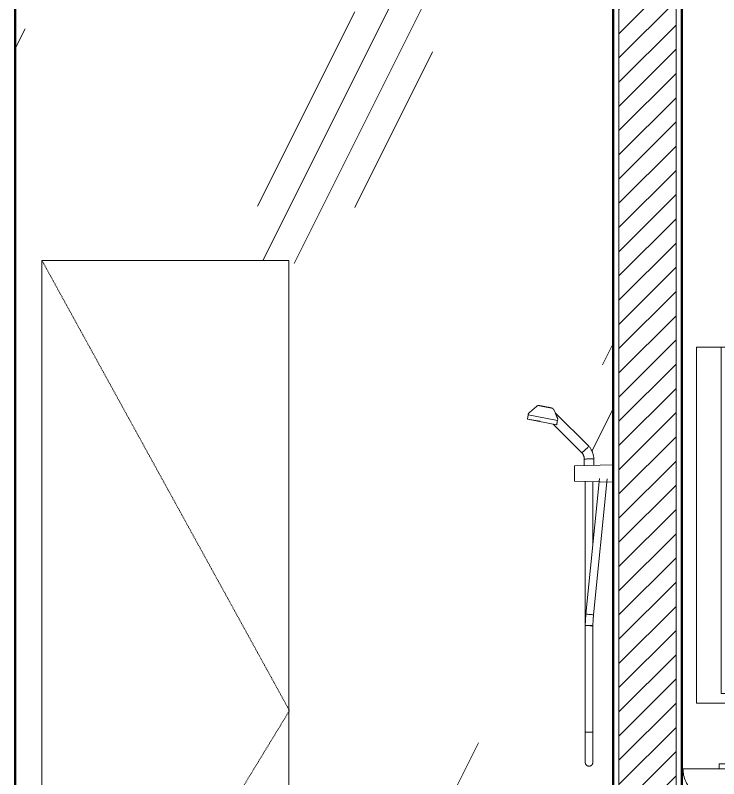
# Model space of a CAD drawing. Header units: millimetres. Extents: x 2164007 to 2324354, y -2513385 to -2308978.
# Drawn here: x 2300310 to 2302157, y -2499441 to -2497435 of the extents above; entities that cross this region are included whole.
import ezdxf

# ---------------------------------------------------------------- set-up
doc = ezdxf.new("R2010")
doc.units = ezdxf.units.MM
doc.linetypes.add('Dash 1_16_', pattern=[3.175, 1.5875, -1.5875])
for name, color, linetype, lineweight in [('A-DOOR', 8, 'Continuous', 13), ('A-WALL', 113, 'Continuous', 20), ('A-WALL-PATT', 8, 'Continuous', 50), ('I-FURN', 8, 'Continuous', 9), ('P-SANR-FIXT', 6, 'Continuous', 9)]:
    doc.layers.add(name, color=color, linetype=linetype, lineweight=lineweight)

# ---------------------------------------------------------------- blocks, each defined once
blk = doc.blocks.new('CUA WC 1 - DK-1067113-mc c-cc')
at = {"layer": 'A-DOOR', "linetype": 'Dash 1_16_', "lineweight": 9}
for p, q in [((-944.0388331917442, 2250.000000000001), (-294.0388331917445, 1067)), ((-294.0388331917445, 1067), (-944.0388331917444, 0))]:
    blk.add_line(p, q, dxfattribs=at)
at = {"layer": 'A-DOOR', "lineweight": 9}
for p, q in [((-944.0388331917444, 9.999999999999892), (-944.0388331917444, 0)), ((-944.0388331917444, 0), (-296.0388331917445, 0)), ((-296.0388331917445, 0), (-296.0388331917445, 9.999999999999714))]:
    blk.add_line(p, q, dxfattribs=at)
at = {"layer": 'A-DOOR'}
for p, q in [((-294.0388331917438, -1.624300693947589e-12), (-294.0388331917438, 9.999999999998437)), ((-296.0388331917438, -1.624300693947589e-12), (-294.0388331917438, -1.624300693947589e-12))]:
    blk.add_line(p, q, dxfattribs=at)
blk = doc.blocks.new('LAO TI VI 2 - LOA-TIVI-380032-mc c-cc')
at = {"layer": 'I-FURN'}
for p, q in [((774.7603205682695, 1086.935220088676), (774.7603205682695, 2022.173244735355)), ((774.7603205682695, 2022.173244735355), (850.9603205682696, 2022.173244735355)), ((839.7339016991659, 1112.335220088671), (839.7339016991659, 2022.173244735353)), ((839.7339016991659, 2022.173244735353), (850.9603205682697, 2022.173244735353)), ((850.9603205682697, 2022.173244735353), (850.9603205682697, 1112.335220088671)), ((850.9603205682696, 2022.173244735355), (850.9603205682696, 1086.935220088676)), ((839.7339016991659, 1112.335220088671), (850.9603205682697, 1112.335220088671)), ((774.7603205682695, 1086.935220088676), (850.9603205682696, 1086.935220088676)), ((834.0111668082014, 927.0999999999942), (910.2111668082015, 927.0999999999942)), ((834.0111668082014, 927.0999999999942), (834.0111668082014, 914.3999999999942)), ((910.2111668082015, 914.3999999999942), (910.2111668082015, 927.0999999999942)), ((1243.338024876768, 914.3999999999941), (739.2574506710715, 914.3999999999941)), ((1069.706987981112, 914.3999999999945), (1069.706987981112, 920.4561302045006)), ((1069.706987981112, 920.4561302045006), (1171.306987981112, 920.4561302045006)), ((1076.012118302961, 921.3486016490546), (1177.612118302962, 921.3486016490546)), ((1171.306987981112, 920.4561302045006), (1171.306987981112, 914.3999999999945)), ((1171.306987981112, 914.9986016490539), (1177.612118302962, 914.9986016490539)), ((1177.612118302962, 921.3486016490546), (1177.612118302962, 914.9986016490539)), ((767.8489270052627, 827.685381133773), (767.8489270052627, 853.0853811337732)), ((1214.746548542576, 853.085381133773), (767.8489270052628, 853.0853811337732)), ((1214.746548542577, 853.0853811337732), (1214.746548542577, 827.685381133773)), ((1214.746548542576, 827.685381133773), (767.8489270052628, 827.685381133773)), ((786.6343087396374, 787.3999999999958), (786.6343087396374, 126.9999999999918)), ((786.634308739637, 787.3999999999943), (1195.961166808202, 787.3999999999943)), ((1195.961166808202, 126.9999999999941), (1195.961166808202, 787.3999999999924)), ((1195.961166808205, 761.9999999999941), (1202.311166808206, 761.9999999999941)), ((1215.011166808202, 761.999999999992), (1202.311166808207, 761.999999999992)), ((1205.604415733623, 155.6932489254183), (1205.604415733623, 758.7067510745688)), ((1205.604415733628, 758.7067510745712), (1205.604415733628, 155.6932489254214)), ((1209.315759538006, 159.4045927298018), (1209.315759538006, 754.9954072701853)), ((1209.315759538011, 754.995407270189), (1209.315759538011, 159.4045927298035)), ((1215.011166808202, 761.999999999992), (1215.011166808202, 749.2999999999939)), ((1215.011166808205, 749.2999999999939), (1215.011166808206, 165.0999999999985)), ((1222.834420289922, 459.7592150762864), (1215.011166808198, 459.7592150762864)), ((1215.011166808198, 452.7494080866576), (1222.834420289922, 452.7494080866576)), ((1222.834420289928, 452.7494080866612), (1222.834420289928, 459.7592150762903)), ((1238.552876400729, 454.3960211740028), (1238.552876400729, 458.1126019889488)), ((1215.011166808202, 165.0999999999977), (1215.011166808202, 152.399999999992)), ((1195.961166808206, 152.3999999999985), (1202.311166808206, 152.3999999999985)), ((1202.311166808207, 152.3999999999919), (1215.011166808202, 152.3999999999919)), ((786.6343087396372, 126.9999999999941), (1195.961166808202, 126.9999999999941)), ((767.8489270052631, 61.31461886621533), (767.8489270052631, 86.71461886621557)), ((1214.746548542576, 86.7146188662154), (767.8489270052629, 86.7146188662154)), ((1214.746548542576, 86.71461886621557), (1214.746548542576, 61.31461886621533)), ((1214.746548542576, 61.31461886621533), (767.8489270052631, 61.31461886621533))]:
    blk.add_line(p, q, dxfattribs=at)
at = {"layer": 'I-FURN', "flags": 128}
for points in [[(1222.834420289922, 459.7592150762864), (1223.029390462989, 460.0533684788068), (1223.235967679424, 460.3394898625708), (1223.453821459759, 460.6171214944061), (1223.682603284411, 460.8858192229191), (1223.921947151263, 461.145153189068), (1224.171470161191, 461.3947085138308), (1224.430773130602, 461.6340859619168), (1224.699441230064, 461.8629025804754), (1224.977044647935, 462.0807923117358), (1225.263139277955, 462.2874065785989), (1225.557267429755, 462.4824148423187), (1225.858958561032, 462.6655051312707), (1226.167730030335, 462.8363845400535), (1226.483087869175, 462.9947796980591), (1226.804527572287, 463.1404372068294), (1227.131534904722, 463.2731240454171), (1227.463586724496, 463.3926279431862), (1227.800151819541, 463.4987577194035), (1228.140691757491, 463.5913435890492), (1228.484661747101, 463.6702374344949), (1228.831511509754, 463.7353130424181), (1229.180686159825, 463.7864663057215), (1229.531627092358, 463.8236153901006), (1229.88377287673, 463.8467008649441), (1230.236560154804, 463.8556857984145), (1230.589424542187, 463.8505558165379), (1230.941801531144, 463.8313191261867), (1231.293127393652, 463.7980065019682), (1231.642840083279, 463.7506712369716), (1231.990380134328, 463.6893890575246), (1232.335191556844, 463.6142580020382), (1232.676722726124, 463.5253982641764), (1233.01442726514, 463.4229520005618), (1233.347764918667, 463.3070831033681), (1233.676202417582, 463.1779769381069), (1233.999214331936, 463.0358400471076), (1234.316283911579, 462.8808998190658), (1234.626903912816, 462.7134041253037), (1234.930577409912, 462.5336209231898), (1235.226818590051, 462.3418378275136), (1235.515153530539, 462.1383616502977), (1235.795120956979, 461.9235179100295), (1236.066272981213, 461.6976503108627), (1236.32817581784, 461.4611201927674), (1236.580410478194, 461.2143059534829), (1236.822573440632, 460.957602443139), (1237.054277296066, 460.6914203325883), (1237.275151367756, 460.4161854564318), (1237.484842304303, 460.1323381317476), (1237.683014644943, 459.8403324537119), (1237.869351356204, 459.5406355691165), (1238.043554339096, 459.2337269290475), (1238.205344906017, 458.9200975218516), (1238.354464226558, 458.600249087685), (1238.49067374163, 458.2746933158096), (1238.552876400723, 458.1126019889448)], [(1223.029390462989, 460.0533684788068), (1223.235967679424, 460.3394898625708), (1223.453821459759, 460.6171214944061), (1223.682603284407, 460.8858192229191), (1223.921947151263, 461.145153189068), (1224.171470161191, 461.3947085138308), (1224.430773130602, 461.6340859619168), (1224.699441230064, 461.8629025804754), (1224.977044647935, 462.0807923117358), (1225.263139277955, 462.2874065785989), (1225.557267429751, 462.4824148423187), (1225.858958561032, 462.6655051312707), (1226.167730030335, 462.8363845400535), (1226.483087869175, 462.9947796980591), (1226.804527572287, 463.1404372068294), (1227.131534904722, 463.2731240454171), (1227.463586724496, 463.3926279431862), (1227.800151819541, 463.4987577194035), (1228.140691757491, 463.5913435890492), (1228.484661747101, 463.6702374344949), (1228.831511509754, 463.7353130424181), (1229.180686159825, 463.7864663057215), (1229.531627092358, 463.8236153901006), (1229.88377287673, 463.8467008649441), (1230.236560154804, 463.8556857984145), (1230.589424542187, 463.8505558165379), (1230.941801531144, 463.8313191261867)], [(1231.293127393652, 463.7980065019682), (1231.642840083279, 463.7506712369716), (1231.990380134328, 463.6893890575246), (1232.335191556844, 463.6142580020382), (1232.676722726124, 463.5253982641764), (1233.01442726514, 463.4229520005618), (1233.347764918667, 463.3070831033681), (1233.676202417578, 463.1779769381069), (1233.999214331936, 463.0358400471032), (1234.316283911579, 462.8808998190658), (1234.626903912816, 462.7134041253037), (1234.930577409912, 462.5336209231898), (1235.226818590051, 462.3418378275136), (1235.515153530539, 462.1383616502977), (1235.795120956979, 461.9235179100295), (1236.066272981213, 461.6976503108627), (1236.328175817836, 461.4611201927674), (1236.580410478194, 461.2143059534829), (1236.822573440632, 460.957602443139), (1237.054277296066, 460.6914203325883), (1237.275151367756, 460.4161854564318), (1237.484842304303, 460.1323381317476), (1237.683014644943, 459.8403324537119), (1237.869351356204, 459.5406355691165), (1238.043554339096, 459.2337269290475), (1238.205344906017, 458.9200975218516), (1238.354464226558, 458.600249087685), (1238.49067374163, 458.2746933158096)], [(1238.552876400723, 454.3960211739991), (1238.423099054399, 454.0678483034243), (1238.280302101516, 453.7451276458194), (1238.124713986742, 453.4283754853852), (1237.956583617864, 453.1180985580074), (1237.77617996761, 452.8147932405917), (1237.583791643336, 452.518944756937), (1237.379726425315, 452.2310264015013), (1237.164310774373, 451.9514987822483), (1236.937889309595, 451.6808090837214), (1236.700824257022, 451.4193903517104), (1236.453494870171, 451.1676608004075), (1236.196296823293, 450.9260231434026), (1235.929641578401, 450.6948639493996), (1235.653955727008, 450.4745530237952), (1235.369680307658, 450.2654428170781), (1235.077270100388, 450.0678678609672), (1234.777192899148, 449.8821442332413), (1234.469928763447, 449.7085690520922), (1234.155969250353, 449.5474200007849), (1233.835816628115, 449.3989548834182), (1233.509983072641, 449.2634112125075), (1233.178989848097, 449.1410058290207), (1232.843366473046, 449.0319345554528), (1232.503649873284, 448.9363718825787), (1232.160383522909, 448.8544706902813), (1231.814116574855, 448.7863620030014), (1231.465402982363, 448.7321547801161), (1231.114800612808, 448.6919357416099), (1230.762870355175, 448.6657692293643), (1230.410175222809, 448.6536971042244), (1230.057279452685, 448.6557386790127), (1229.704747602752, 448.6718906876418), (1229.353143648768, 448.702127290342), (1229.003030082056, 448.7464001150099), (1228.654967009639, 448.8046383345552), (1228.309511258173, 448.8767487802595), (1227.967215483174, 448.962616090792), (1227.628627284861, 449.0621028967691), (1227.294288332128, 449.1750500405285), (1226.964733495972, 449.3012768307331), (1226.640489993833, 449.4405813314489), (1226.322076546139, 449.5927406851771), (1226.010002546492, 449.7575114694295), (1225.704767246708, 449.9346300860927), (1225.406858958162, 450.123813183157), (1225.116754270568, 450.3247581080312), (1224.834917289532, 450.5371433917005), (1224.561798894103, 450.7606292630149), (1224.297836015454, 450.9948581922628), (1224.043450937884, 451.2394554631154), (1223.799050623245, 451.4940297721187), (1223.565026059907, 451.7581738546824), (1223.341751637254, 452.0314651366275), (1223.129584546725, 452.3134664101991), (1222.928864210407, 452.6037265335157), (1222.834420289922, 452.7494080866576)], [(1231.114800612808, 448.6919357416056), (1230.762870355171, 448.6657692293643), (1230.410175222809, 448.6536971042244), (1230.057279452681, 448.6557386790127), (1229.704747602752, 448.6718906876418), (1229.353143648768, 448.702127290342), (1229.003030082056, 448.7464001150056), (1228.654967009639, 448.8046383345552), (1228.309511258173, 448.8767487802551), (1227.967215483174, 448.962616090792), (1227.628627284861, 449.0621028967691), (1227.294288332128, 449.1750500405285), (1226.964733495972, 449.3012768307331), (1226.640489993833, 449.4405813314489), (1226.322076546139, 449.5927406851771), (1226.010002546487, 449.7575114694295), (1225.704767246708, 449.9346300860927), (1225.406858958162, 450.123813183157), (1225.116754270568, 450.3247581080312), (1224.834917289532, 450.5371433917005), (1224.561798894103, 450.7606292630149), (1224.297836015454, 450.9948581922628), (1224.043450937884, 451.2394554631154), (1223.799050623245, 451.4940297721187), (1223.565026059907, 451.7581738546824), (1223.341751637254, 452.0314651366275), (1223.129584546725, 452.3134664101991), (1222.928864210407, 452.6037265335157)], [(1238.423099054399, 454.0678483034243), (1238.280302101516, 453.7451276458194), (1238.124713986742, 453.4283754853852), (1237.956583617864, 453.1180985580074), (1237.77617996761, 452.8147932405917), (1237.583791643336, 452.518944756937), (1237.379726425315, 452.2310264015013), (1237.164310774373, 451.951498782244), (1236.937889309591, 451.6808090837214), (1236.700824257022, 451.4193903517104), (1236.453494870171, 451.1676608004075), (1236.196296823293, 450.9260231434026), (1235.929641578401, 450.6948639493996), (1235.653955727008, 450.4745530237952), (1235.369680307658, 450.2654428170781), (1235.077270100388, 450.0678678609672), (1234.777192899144, 449.8821442332413), (1234.469928763443, 449.7085690520922), (1234.155969250353, 449.5474200007849), (1233.835816628115, 449.3989548834182), (1233.509983072636, 449.2634112125075), (1233.178989848097, 449.1410058290207), (1232.843366473046, 449.0319345554528), (1232.503649873284, 448.9363718825743), (1232.160383522909, 448.8544706902813), (1231.814116574855, 448.7863620030014), (1231.465402982363, 448.7321547801161)], [(1238.552876400723, 458.1126019889448), (1238.627188196844, 458.1111155548265), (1238.701381109943, 458.1066586304479), (1238.775336447187, 458.0992383459345), (1238.848935895808, 458.0888665721652), (1238.922061712399, 458.0755599017572), (1238.994596911245, 458.0593396225528), (1239.066425451503, 458.0402316835353), (1239.13743242283, 458.018266653329), (1239.207504229217, 457.9934796712971), (1239.276528770729, 457.9659103913235), (1239.344395622818, 457.9356029183785), (1239.410996213006, 457.9026057379505), (1239.47622399454, 457.8669716384865), (1239.539974616903, 457.8287576269504), (1239.602146092685, 457.7880248376068), (1239.662638960792, 457.7448384342244), (1239.721356445542, 457.6992675058398), (1239.778204611484, 457.6513849562182), (1239.833092513676, 457.6012673872203), (1239.885932343183, 457.5489949762729), (1239.936639567555, 457.4946513480762), (1239.985133066047, 457.438323440847), (1240.031335259404, 457.3801013672145), (1240.075172233977, 457.3200782700814), (1240.116573859959, 457.2583501736043), (1240.155473903573, 457.1950158295566), (1240.191810133053, 457.1301765593856), (1240.225524418184, 457.0639360920944), (1240.256562823297, 456.9964003982948), (1240.284875693566, 456.9276775206864), (1240.310417734444, 456.8578774012269), (1240.333148084108, 456.7871117052093), (1240.35303037885, 456.7154936426495), (1240.370032811236, 456.6431377871705), (1240.384128181009, 456.5701598927117), (1240.395293938578, 456.4966767083285), (1240.403512221114, 456.4228057914407), (1240.408769881121, 456.3486653197693), (1240.411058507458, 456.2743739022374), (1240.411166808196, 456.254311581472)], [(1240.411166808196, 456.254311581472), (1240.409680374078, 456.1799997853508), (1240.405223449699, 456.1058068722523), (1240.397803165186, 456.0318515350085), (1240.387431391416, 455.9582520863825), (1240.374124721013, 455.8851262697963), (1240.357904441804, 455.8125910709505), (1240.338796502787, 455.7407625306969), (1240.31683147258, 455.6697555593649), (1240.292044490548, 455.5996837529781), (1240.264475210579, 455.5306592114663), (1240.23416773763, 455.4627923593734), (1240.201170557202, 455.3961917691897), (1240.165536457738, 455.3309639876555), (1240.127322446202, 455.267213365292), (1240.086589656858, 455.2050418895099), (1240.043403253476, 455.1445490213994), (1239.997832325091, 455.085831536653), (1239.94994977547, 455.0289833707152), (1239.899832206472, 454.9740954685196), (1239.847559795524, 454.9212556390126), (1239.793216167328, 454.8705484146398), (1239.736888260098, 454.8220549161485), (1239.67866618647, 454.7758527227908), (1239.618643089333, 454.7320157482138), (1239.556914992856, 454.6906141222367), (1239.493580648808, 454.6517140786223), (1239.428741378637, 454.6153778491426), (1239.362500911346, 454.5816635640152), (1239.294965217546, 454.5506251588982), (1239.226242339942, 454.5223122886293), (1239.156442220478, 454.4967702477517), (1239.08567652446, 454.4740398980917), (1239.014058461901, 454.4541576033455), (1238.941702606422, 454.4371551709593), (1238.868724711959, 454.4230598011907), (1238.79524152758, 454.4118940436173), (1238.721370610696, 454.4036757610809), (1238.647230139021, 454.3984181010742), (1238.572938721493, 454.3961294747374), (1238.552876400723, 454.3960211739991)], [(1240.411166808196, 456.254311581472), (1240.409680374078, 456.1799997853508), (1240.405223449699, 456.1058068722523), (1240.397803165186, 456.0318515350085), (1240.387431391416, 455.9582520863825), (1240.374124721008, 455.8851262697963), (1240.357904441804, 455.8125910709505), (1240.338796502787, 455.7407625306969), (1240.31683147258, 455.6697555593649), (1240.292044490548, 455.5996837529781), (1240.264475210579, 455.5306592114663), (1240.23416773763, 455.4627923593734), (1240.201170557202, 455.3961917691897), (1240.165536457738, 455.3309639876555), (1240.127322446202, 455.267213365292), (1240.086589656858, 455.2050418895099), (1240.043403253476, 455.1445490213994), (1239.997832325091, 455.085831536653), (1239.94994977547, 455.0289833707152), (1239.899832206472, 454.9740954685196), (1239.847559795524, 454.9212556390126), (1239.793216167328, 454.8705484146354), (1239.736888260098, 454.8220549161485), (1239.67866618647, 454.7758527227908), (1239.618643089333, 454.7320157482138), (1239.556914992856, 454.6906141222367), (1239.493580648808, 454.6517140786223), (1239.428741378637, 454.6153778491426), (1239.362500911346, 454.5816635640152), (1239.294965217546, 454.5506251588982), (1239.226242339938, 454.5223122886293), (1239.156442220478, 454.4967702477517), (1239.08567652446, 454.4740398980917), (1239.014058461901, 454.4541576033455), (1238.941702606422, 454.4371551709593), (1238.868724711959, 454.4230598011907), (1238.79524152758, 454.4118940436173), (1238.721370610696, 454.4036757610809), (1238.647230139021, 454.3984181010742), (1238.572938721489, 454.3961294747374)], [(1238.627188196844, 458.1111155548222), (1238.701381109939, 458.1066586304479), (1238.775336447187, 458.0992383459345), (1238.848935895808, 458.0888665721652), (1238.922061712399, 458.0755599017572), (1238.994596911245, 458.0593396225528), (1239.066425451498, 458.0402316835353), (1239.13743242283, 458.018266653329), (1239.207504229217, 457.9934796712971), (1239.276528770729, 457.9659103913235), (1239.344395622818, 457.9356029183785), (1239.410996213006, 457.9026057379505), (1239.47622399454, 457.8669716384865), (1239.539974616903, 457.8287576269504), (1239.602146092685, 457.7880248376068), (1239.662638960792, 457.7448384342244), (1239.721356445542, 457.6992675058398), (1239.77820461148, 457.6513849562182), (1239.833092513676, 457.6012673872203), (1239.885932343183, 457.5489949762729), (1239.936639567555, 457.4946513480762), (1239.985133066047, 457.438323440847), (1240.031335259404, 457.3801013672145), (1240.075172233977, 457.3200782700814), (1240.116573859959, 457.2583501736043), (1240.155473903573, 457.1950158295566), (1240.191810133053, 457.1301765593856), (1240.225524418184, 457.0639360920944), (1240.256562823297, 456.9964003982948), (1240.284875693566, 456.9276775206864), (1240.310417734444, 456.8578774012269), (1240.333148084104, 456.7871117052093), (1240.35303037885, 456.7154936426495), (1240.370032811236, 456.6431377871705), (1240.384128181005, 456.5701598927117), (1240.395293938578, 456.4966767083285), (1240.403512221114, 456.4228057914407), (1240.408769881121, 456.3486653197693), (1240.411058507458, 456.2743739022374), (1240.411166808196, 456.254311581472)]]:
    blk.add_lwpolyline(points, dxfattribs=at)
at = {"layer": 'I-FURN'}
for points in [[(767.8489270052625, 853.0853811337729), (763.334981586062, 856.7775712662077), (755.1394576175734, 865.1791252211796), (745.9590726456511, 880.201496029391), (740.3523066776437, 896.8902727464599), (739.1843242187009, 908.5688231253363), (739.2574506710708, 914.3999999999926)], [(1243.338024876768, 914.3999999999925), (1243.396014809415, 908.5688231253363), (1242.247906739336, 896.89027274646), (1236.642525139779, 880.2014960293922), (1227.426791110759, 865.1791252211802), (1219.32460838223, 856.7775712662077), (1214.746548542577, 853.085381133773)], [(1215.011166808206, 749.2999999999939), (1214.631996979116, 750.1320034241664), (1213.674286274887, 751.7050857902884), (1211.720845328305, 753.6585267368702), (1210.147762962183, 754.6162374410992), (1209.315759538011, 754.9954072701892)], [(1209.315759538011, 159.4045927298035), (1210.147762962183, 159.7936071986536), (1211.720845328305, 160.7349868025105), (1213.674286274887, 162.7028498622057), (1214.631996979116, 164.2538043603973), (1215.011166808206, 165.0999999999985)], [(739.2574506710715, -5.679897177590654e-12), (739.1843242187014, 5.831176874650709), (740.3523066776442, 17.50972725352744), (745.9590726456511, 34.19850397059503), (755.139457617573, 49.22087477880751), (763.3349815860614, 57.62242873377981), (767.8489270052621, 61.31461886621468)], [(1214.746548542577, 61.31461886621464), (1219.324608382231, 57.62242873377978), (1227.426791110759, 49.22087477880742), (1236.642525139779, 34.19850397059513), (1242.247906739336, 17.50972725352738), (1243.396014809415, 5.831176874650684), (1243.338024876768, -5.679764991661784e-12)]]:
    blk.add_open_spline(points, degree=3, dxfattribs=at)
for points, knots in [([(786.634308739637, 787.3999999999941), (784.2877244246117, 787.9959133823876), (780.881914753109, 789.3378015933874), (776.784330431415, 791.9360187844118), (773.9814939143477, 794.2566639588425), (771.4939800075695, 796.9125524133095), (769.3614982394408, 799.8611090445443), (767.6182675010496, 803.0552366142567), (765.84958425445, 807.5732611074621), (764.7373407334198, 813.5722130848567), (765.2482832178874, 820.876041918439), (766.7970678176416, 825.5047475202883), (767.8489270052621, 827.6853811337727)], [0, 0, 0, 0, 0.1428571428571428, 0.2142857142857143, 0.2857142857142857, 0.3571428571428571, 0.4285714285714285, 0.5, 0.5714285714285714, 0.7142857142857142, 0.8571428571428571, 1, 1, 1, 1]), ([(1214.746548542577, 827.6853811337727), (1216.344158139035, 824.414430713546), (1217.737234375293, 819.0546827747091), (1217.561911049245, 811.7605396635948), (1216.526459490586, 807.0085547682961), (1214.97275167372, 803.0552262790886), (1213.236097205232, 799.8611118138257), (1211.097472326006, 796.9125516713514), (1208.615247727964, 794.2566641573951), (1205.810103952798, 791.9360187321619), (1201.704866773773, 789.337801624738), (1198.35434471889, 787.9959133823878), (1195.961166808202, 787.3999999999944)], [-1, -1, -1, -1, -0.7857142857142857, -0.6785714285714286, -0.5714285714285714, -0.5, -0.4285714285714285, -0.3571428571428571, -0.2857142857142857, -0.2142857142857143, -0.1428571428571428, 0, 0, 0, 0]), ([(1205.604415733628, 758.7067510745712), (1205.604415733628, 758.9941412587532), (1205.547622366336, 759.4251876798178), (1205.362427137908, 759.9706266309215), (1205.203204859943, 760.2935072056769), (1205.051357940344, 760.5376883154452), (1204.883873221537, 760.7714200813322), (1204.693977811074, 760.9879541268128), (1204.484106891759, 761.184514423365), (1204.2618344805, 761.3669330341291), (1203.96250116862, 761.5669472255056), (1203.575041808146, 761.7580107319606), (1203.029603747298, 761.9432070360896), (1202.598556992388, 761.9999999999943), (1202.311166808206, 761.9999999999943)], [-1, -1, -1, -1, -0.8333333333333333, -0.75, -0.6666666666666666, -0.625, -0.5833333333333333, -0.5, -0.4583333333333333, -0.4166666666666666, -0.3333333333333333, -0.25, -0.1666666666666667, 0, 0, 0, 0]), ([(1209.315759538011, 754.995407270189), (1209.315759538011, 755.3192831154889), (1209.251755960812, 755.8050530953616), (1209.0430492462, 756.4197383249602), (1208.863612881617, 756.7836102483432), (1208.692488215054, 757.0587914051303), (1208.503740450294, 757.3221966201187), (1208.289736841377, 757.5662207756958), (1208.053221730082, 757.7877354122503), (1207.802730693694, 757.9933130033139), (1207.465395479246, 758.2187200243948), (1207.028746161351, 758.4340400250935), (1206.414061935031, 758.6427479519732), (1205.928291578928, 758.7067510745713), (1205.604415733629, 758.7067510745713)], [-1, -1, -1, -1, -0.8333333333333333, -0.75, -0.6666666666666666, -0.625, -0.5833333333333333, -0.5, -0.4583333333333333, -0.4166666666666666, -0.3333333333333333, -0.25, -0.1666666666666667, 0, 0, 0, 0]), ([(1202.311166808206, 152.3999999999984), (1202.598556992388, 152.401274541467), (1203.029603749558, 152.4561748753174), (1203.57504180438, 152.6425945685183), (1203.962501182931, 152.8329422775587), (1204.261834438322, 153.0329124557285), (1204.484106964818, 153.2166438540988), (1204.693977414901, 153.4113603980888), (1204.931350274419, 153.6830913184979), (1205.131355979845, 153.9826930180383), (1205.266901297218, 154.2344076919613), (1205.385572240839, 154.4983823424415), (1205.547625591803, 154.9755925553854), (1205.604415733628, 155.3994493077646), (1205.604415733628, 155.6932489254214)], [0, 0, 0, 0, 0.1666666666666667, 0.25, 0.3333333333333333, 0.4166666666666666, 0.4583333333333333, 0.5, 0.5833333333333333, 0.6666666666666666, 0.7083333333333333, 0.75, 0.8333333333333334, 1, 1, 1, 1]), ([(1205.604415733629, 155.6932489254214), (1205.928291578928, 155.6946852764808), (1206.414061937577, 155.7565554899109), (1207.028746157107, 155.9666421213934), (1207.465395495373, 156.1811554505172), (1207.802730646161, 156.406512870687), (1208.053221812416, 156.6135699144924), (1208.289736394908, 156.8330067246191), (1208.55724495908, 157.1392352821188), (1208.782642416874, 157.4768729574208), (1208.935395909015, 157.7605441030561), (1209.069132738918, 158.0580316922908), (1209.251759595769, 158.5958261947119), (1209.315759538011, 159.0734937405037), (1209.315759538011, 159.4045927298035)], [0, 0, 0, 0, 0.1666666666666667, 0.25, 0.3333333333333333, 0.4166666666666666, 0.4583333333333333, 0.5, 0.5833333333333333, 0.6666666666666666, 0.7083333333333333, 0.75, 0.8333333333333334, 1, 1, 1, 1]), ([(767.8489270052628, 86.71461886621536), (766.7970678176424, 88.89525247969974), (765.2482813805153, 93.52395871728787), (764.737347164225, 100.8277846900449), (765.8495654213805, 106.82674540885), (767.3972082777857, 110.7800012647995), (768.4898369359283, 112.9418430640625), (770.0236778009556, 115.5524522589726), (771.7892337889998, 117.8378548032285), (773.6983767773737, 119.7815472362322), (775.0311230238149, 121.0155535247824), (776.8040456143173, 122.436869406422), (779.0836133497098, 123.9331370381523), (782.2983689365337, 125.6312885598982), (784.8743705033681, 126.5530649631989), (786.6343087396368, 126.9999999999941)], [0, 0, 0, 0, 0.1428571428571428, 0.2857142857142857, 0.4285714285714285, 0.5, 0.5357142857142857, 0.5714285714285714, 0.6785714285714286, 0.7053571428571429, 0.7321428571428572, 0.7857142857142857, 0.8392857142857142, 0.8928571428571428, 1, 1, 1, 1]), ([(1195.961166808202, 126.9999999999941), (1198.35434471889, 126.4040866176005), (1201.704866871461, 125.062198452926), (1205.810103789986, 122.4639811383675), (1208.615248346651, 120.1433363345379), (1211.097470014071, 117.4874464903155), (1213.236105834281, 114.5388950475018), (1214.972719469454, 111.3447481138619), (1216.748588735574, 106.8268199770388), (1218.299385515762, 98.42725892858141), (1216.876694671187, 91.07588609318408), (1214.746548542576, 86.71461886621539)], [-1, -1, -1, -1, -0.8571428571428571, -0.7857142857142857, -0.7142857142857143, -0.6428571428571428, -0.5714285714285714, -0.5, -0.4285714285714285, -0.2857142857142857, 0, 0, 0, 0])]:
    blk.add_open_spline(points, degree=3, knots=knots, dxfattribs=at)
blk = doc.blocks.new('VÒI TẮM - VÒI TẮM-355932-mc c-cc')
at = {"layer": 'P-SANR-FIXT'}
for p, q in [((354.4138272063809, 1866.331344413258), (335.883770941353, 1850.271761490385)), ((404.0953852702608, 1849.6783101196), (400.0499625287309, 1857.531035325272)), ((491.6425299967358, 1762.179891896182), (404.0161839910623, 1849.806237901856)), ((332.7390770643294, 1844.388728055056), (330.7434793165015, 1833.071130828534)), ((364.0836464388109, 1827.192359823541), (330.7434793165009, 1833.071130828534)), ((330.743479316506, 1833.071130828536), (408.0699578624531, 1818.15976931461)), ((332.7390770643333, 1844.388728055058), (409.8252209936882, 1829.523711808881)), ((398.4527692737111, 1820.014313559878), (473.9648604670715, 1744.502222366518)), ((480.1662192522307, 1728.079110049464), (480.1662192522307, 1710.604894084441)), ((505.1662192522294, 1711.200132179679), (505.1662192522294, 1728.490088008085)), ((555.9611668082487, 1712.409535692913), (454.7611661943293, 1710.000011868775)), ((454.7611661943359, 1710.000011868775), (454.7611661943359, 1670.000011868774)), ((454.7611661943293, 1670.000011868771), (555.9611668082487, 1667.590488044629)), ((520.3185613596934, 1676.581461098935), (484.351599978362, 1320.621432091274)), ((504.2502800114105, 1318.610826972815), (540.3664052322159, 1676.047109814196)), ((482.6662192522296, 1290.424245732422), (482.6662192522296, 1010.424245732416)), ((482.666219252234, 1290.424245732425), (492.6662192522337, 1290.424245732425)), ((485.5899367098179, 1290.364945050177), (484.0385339918069, 1290.396769151035)), ((487.6632476027036, 1290.322414987416), (485.6273859681429, 1290.364176849271)), ((490.0765260801811, 1290.272911130826), (487.6980181773929, 1290.321701734652)), ((492.6677770640253, 1290.219756503919), (490.109320456378, 1290.272238416047)), ((492.6906103771231, 1290.424245732425), (495.2544097032624, 1290.424245732425)), ((495.257260254245, 1290.166638139965), (492.6969665396508, 1290.219157736877)), ((495.2771736788177, 1290.424245732425), (497.6662192522398, 1290.424245732425)), ((497.670112032084, 1290.117143036313), (495.2846126229236, 1290.166077057707)), ((497.6894833299587, 1290.424245732425), (499.7372870641067, 1290.424245732425)), ((499.7421245506852, 1290.074639607252), (497.6959149019087, 1290.116613739102)), ((499.7647088093469, 1290.424245732425), (501.3264732900852, 1290.424245732425)), ((501.3326069721775, 1290.04201385998), (499.7665471111588, 1290.074138624484)), ((502.6948632641668, 1290.014069741327), (501.3553990874947, 1290.04154632272)), ((502.6662192522293, 1010.424245732416), (502.6662192522293, 1290.424245732422))]:
    blk.add_line(p, q, dxfattribs=at)
at = {"layer": 'P-SANR-FIXT', "flags": 128}
for points in [[(354.4138272063809, 1866.331344413258), (354.6960085384706, 1866.566189013253), (354.9873554347793, 1866.789561519025), (355.2874018024307, 1867.001104582219), (355.595667631237, 1867.200479779061), (355.9116597616379, 1867.387368151756), (356.2348726736302, 1867.56147071879), (356.5647892954998, 1867.722508953187), (356.9008818310381, 1867.870225228128), (357.2426126038784, 1868.004383229085), (357.5894349176828, 1868.124768331872), (357.9407939307305, 1868.231187946005), (358.2961275435616, 1868.323471822807), (358.6548672981938, 1868.40147232776), (359.0164392875405, 1868.465064676695), (359.3802650735609, 1868.514147135417), (359.7457626125999, 1868.548641182466), (360.1123471865636, 1868.568491634724), (360.4794323383424, 1868.573666735698), (360.8464308099947, 1868.564158206334), (361.2127554822508, 1868.539981258258), (361.577820313796, 1868.501174569416), (361.9410412787564, 1868.447800222235), (362.1632097331445, 1868.407785203147)], [(362.1632097331445, 1868.407785203147), (362.1757941180792, 1868.405358475374), (362.2135271405501, 1868.398082174297), (362.2763484357671, 1868.385967940443), (362.3641575030594, 1868.369035154017), (362.4768138666574, 1868.347310903851), (362.6141373004023, 1868.320829944114), (362.7759081161004, 1868.289634638692), (362.9618675149575, 1868.253774893421), (363.1717180016019, 1868.213308076246), (363.4051238600176, 1868.168298925438), (363.661711690629, 1868.118819446036), (363.9410710076322, 1868.064948794662), (364.2427548957235, 1868.006773152851), (364.5662807250342, 1867.944385589227), (364.9111309232499, 1867.877885910586), (365.2767538036265, 1867.807380502223), (365.6625644475359, 1867.73298215776), (366.0679456402622, 1867.654809898668), (366.4922488583691, 1867.572988783883), (366.9347953072245, 1867.487649709745), (367.3948770069089, 1867.398929200559), (367.8717579248508, 1867.306969190222), (368.3646751533106, 1867.211916795127), (368.872840129876, 1867.113924078831), (369.395439898984, 1867.01314780878), (369.9316384124888, 1866.909749205501), (370.480577867145, 1866.803893684703), (371.0413800769335, 1866.695750592648), (371.6131478779483, 1866.585492935203), (372.1949665636753, 1866.473297101104), (372.7859053483401, 1866.359342579751), (373.3850188559333, 1866.243811674067), (373.9913486326589, 1866.126889208858), (374.6039246802136, 1866.008762235128), (375.2217670075966, 1865.889619730835), (375.8438871988884, 1865.769652298568), (376.4692899944838, 1865.649051860626), (377.0969748833314, 1865.52801135199), (377.7259377035062, 1865.406724411647), (378.355172248669, 1865.285385072827), (378.9836718777699, 1865.164187452593), (379.6104311254845, 1865.043325441279), (380.2344473107084, 1864.922992392322), (380.8547221406696, 1864.803380812933), (381.4702633079575, 1864.684682056121), (382.0800860780068, 1864.567086014574), (382.6832148644781, 1864.450780816877), (383.2786847899775, 1864.335952526532), (383.8655432296439, 1864.222784844308), (384.4428513351685, 1864.111458814364), (385.0096855367307, 1864.002152534586), (385.5651390205315, 1863.895040871713), (386.1083231794811, 1863.790295181557), (386.6383690348072, 1863.688083034877), (387.1544286262017, 1863.588567949296), (387.6556763684146, 1863.491909127728), (388.1413103719755, 1863.398261203668), (388.6105537260829, 1863.307773993823), (389.0626557414637, 1863.220592258414), (389.4968931513459, 1863.136855469627), (389.9125712684975, 1863.056697588461), (390.3090250966083, 1862.980246850423), (390.6856203941248, 1862.907625560392), (391.041754688904, 1862.838949896934), (391.3768582420489, 1862.774329726466), (391.6903949593616, 1862.713868427466), (391.9818632489737, 1862.657662725124), (392.2507968238034, 1862.605802536574), (392.4967654474988, 1862.558370827048), (392.7193756227259, 1862.515443477167), (392.9182712206958, 1862.477089161535), (393.0931340508907, 1862.443369238875), (393.2436843700731, 1862.414337653866), (393.3696813298506, 1862.39004085085), (393.4709233619618, 1862.370517699539), (393.547248500757, 1862.3557994328), (393.5985346422982, 1862.345909596726), (393.6246997396985, 1862.340864012938), (393.6283671971049, 1862.340156793572)], [(393.6283671971049, 1862.340156793572), (393.615782812175, 1862.342583521345), (393.578049789704, 1862.349859822422), (393.5152284944853, 1862.361974056267), (393.4274194271944, 1862.378906842698), (393.3147630635973, 1862.400631092868), (393.1774396298443, 1862.427112052601), (393.0156688141467, 1862.458307358022), (392.8297094152898, 1862.49416710329), (392.6198589286457, 1862.534633920468), (392.3864530702301, 1862.579643071277), (392.1298652396189, 1862.629122550675), (391.8505059226159, 1862.682993202058), (391.5488220345246, 1862.741168843864), (391.2252962052141, 1862.803556407488), (390.8804460069984, 1862.870056086128), (390.5148231266261, 1862.940561494487), (390.1290124827125, 1863.014959838959), (389.7236312899905, 1863.093132098052), (389.2993280718793, 1863.174953212827), (388.8567816230283, 1863.26029228697), (388.396699923344, 1863.349012796152), (387.9198190053978, 1863.440972806489), (387.426901776938, 1863.536025201588), (386.9187368003728, 1863.634017917879), (386.3961370312647, 1863.734794187935), (385.8599385177642, 1863.838192791213), (385.3109990631038, 1863.944048312007), (384.7501968533152, 1864.052191404066), (384.1784290523004, 1864.162449061512), (383.5966103665735, 1864.27464489561), (383.0056715819086, 1864.388599416964), (382.4065580743155, 1864.504130322648), (381.8002282975899, 1864.621052787852), (381.1876522500352, 1864.739179761583), (380.5698099226523, 1864.858322265879), (379.9476897313605, 1864.978289698143), (379.3222869357693, 1865.098890136088), (378.6946020469173, 1865.219930644725), (378.0656392267425, 1865.341217585068), (377.4364046815798, 1865.462556923888), (376.8079050524789, 1865.583754544122), (376.1811458047643, 1865.704616555436), (375.5571296195447, 1865.824949604393), (374.9368547895835, 1865.944561183782), (374.3213136222913, 1866.063259940594), (373.711490852242, 1866.180855982137), (373.1083620657706, 1866.297161179838), (372.5128921402756, 1866.411989470182), (371.9260337006048, 1866.525157152402), (371.3487255950803, 1866.63648318235), (370.7818913935181, 1866.745789462125), (370.2264379097171, 1866.852901124998), (369.6832537507675, 1866.957646815154), (369.1532078954414, 1867.059858961843), (368.6371483040469, 1867.159374047419), (368.1359005618339, 1867.256032868987), (367.6502665582731, 1867.349680793043), (367.1810232041699, 1867.440168002896), (366.7289211887847, 1867.5273497383), (366.2946837789025, 1867.611086527088), (365.8790056617509, 1867.691244408254), (365.4825518336443, 1867.767695146287), (365.1059565361278, 1867.840316436323), (364.7498222413443, 1867.908992099777), (364.4147186881992, 1867.973612270253), (364.1011819708865, 1868.034073569248), (363.8097136812742, 1868.090279271587), (363.5407801064444, 1868.14213946014), (363.2948114827532, 1868.189571169667), (363.0722013075215, 1868.232498519543), (362.8733057095513, 1868.270852835176), (362.6984428793561, 1868.304572757844), (362.547892560182, 1868.333604342849), (362.4218956004038, 1868.357901145861), (362.3206535682916, 1868.377424297176), (362.2443284294945, 1868.392142563915), (362.193042287949, 1868.402032399993), (362.1668771905545, 1868.407077983777), (362.1632097331445, 1868.407785203147)], [(332.7390770643294, 1844.388728055056), (332.7929982669037, 1844.757763666519), (332.8616338266635, 1845.124347815865), (332.9448739413583, 1845.487894046655), (333.0425854445454, 1845.847820762471), (333.1546120186802, 1846.203552157351), (333.2807744451338, 1846.554519136949), (333.4208708909399, 1846.900160228965), (333.5746772316623, 1847.239922481383), (333.7419474099763, 1847.573262347073), (333.9224138292814, 1847.899646553369), (334.1157877817941, 1848.218552955164), (334.3217599104464, 1848.52947137024), (334.5400007037692, 1848.831904395462), (334.7701610230498, 1849.125368202504), (335.0118726608786, 1849.409393311876), (335.26474893019, 1849.683525343997), (335.5283852829043, 1849.947325746083), (335.8023599570969, 1850.200372493783), (335.883770941353, 1850.271761490385)], [(393.6283671971049, 1862.340156793572), (393.9873853343979, 1862.263447814806), (394.3430487544815, 1862.172443298768), (394.6947884717545, 1862.067288833279), (395.0420417777216, 1861.948152643042), (395.3842531411493, 1861.815225320551), (395.720875096868, 1861.668719521163), (396.0513691215534, 1861.508869622906), (396.3752064952673, 1861.335931351521), (396.6918691472995, 1861.150181371344), (397.0008504849492, 1860.951916842725), (397.3016562039924, 1860.741454946612), (397.5938050794547, 1860.519132377147), (397.8768297354443, 1860.285304803011), (398.150277392889, 1860.040346298439), (398.413710593878, 1859.784648744785), (398.6667079014814, 1859.518621203599), (398.9088645739682, 1859.242689262182), (399.1397932123354, 1858.95729435279), (399.3591243800108, 1858.662893046388), (399.5665071939256, 1858.359956322272), (399.7616098858119, 1858.048968814573), (399.944120332972, 1857.730428036965), (400.0499625287309, 1857.531035325272)], [(505.1662192522294, 1728.490088008085), (505.0642474003232, 1730.597106475929), (504.8780988493763, 1732.698361767272), (504.6080713973615, 1734.790492321887), (504.2545970305955, 1736.870151177194), (503.8182412326586, 1738.934011322653), (503.2997020797495, 1740.978771022306), (502.6998091238898, 1743.001159096819), (502.0195220658492, 1744.997940156691), (501.2599292197906, 1746.965919778185), (500.4222457722331, 1748.901949613728), (499.5078118379971, 1750.802932428573), (498.5180903163094, 1752.665827055736), (497.4546645504726, 1754.487653261215), (496.31923579486, 1756.265496511714), (495.1136204932731, 1757.996512637285), (493.8397473730066, 1759.677932381395), (492.4996543593092, 1761.30706583113), (492.4039203195586, 1761.418501573359)], [(473.9648604670715, 1744.502222366518), (474.6477648376822, 1743.62772506617), (475.2951523928467, 1742.726618379295), (475.905987450578, 1741.800343884363), (476.4792928050961, 1740.850383422969), (477.0141512901153, 1739.878256729212), (477.5097072461725, 1738.885518998419), (477.9651678894448, 1737.873758399191), (478.3798045800601, 1736.844593532656), (478.7529539877687, 1735.799670843053), (479.0840191531182, 1734.740661983785), (479.3724704424692, 1733.669261143115), (479.6178463952864, 1732.587182333832), (479.8197544623987, 1731.496156651207), (479.9778716339582, 1730.397929503581), (480.0919449562271, 1729.294257820124), (480.1617919362202, 1728.186907240089), (480.1662192522307, 1728.079110049464)], [(482.6662192522302, 1669.335605843581), (482.6662192522302, 1645.264044903485), (482.6662192522303, 1616.401572159014), (482.6662192522305, 1587.704685888311), (482.6662192522306, 1559.219294987743), (482.6662192522307, 1530.990970006183), (482.6662192522309, 1503.064870241878), (482.6662192522311, 1475.48567149721), (482.6662192522313, 1448.297494606911), (482.6662192522315, 1424.348204793212)], [(502.6662192522307, 1501.878679231798), (502.6662192522307, 1505.999288447879), (502.6662192522305, 1533.959433853007), (502.6662192522303, 1562.217055566485), (502.6662192522302, 1590.726947421527), (502.6662192522301, 1619.443499672962), (502.66621925223, 1648.320771963057), (502.66621925223, 1668.859415367395)], [(482.6662192522369, 1291.115885533282), (482.6662192522368, 1305.801429254175), (482.6662192522366, 1338.291631104575), (482.6662192522321, 1370.368250217425), (482.6662192522318, 1401.97997084478), (482.6662192522315, 1424.348204793212)], [(484.3522954875635, 1320.621361815536), (483.1343810174935, 1302.966661773539), (482.6990698151295, 1290.42424573243)], [(484.3515999783679, 1320.621432091273), (484.691065552426, 1320.591181184347), (485.6863018892479, 1320.502492677108), (487.2694216247566, 1320.36141697634), (489.3324741210537, 1320.17757458865), (491.7348394049582, 1319.963496731902), (494.312826618167, 1319.733769794208), (496.8908138313759, 1319.504042856514), (499.2931791152809, 1319.289964999767), (501.3562316115786, 1319.106122612077), (502.9393513470877, 1318.965046911308), (503.9345876839101, 1318.87635840407), (504.2740532579685, 1318.846107497143)], [(502.6948632641586, 1290.014069741328), (503.3791659034097, 1306.896919813997), (504.2733577487655, 1318.846177772875)], [(482.6662192522296, 1010.424245732416), (482.6662192522296, 1007.240379147269), (482.6662192522296, 1004.061998683737), (482.6662192522296, 1000.894189072543), (482.6662192522296, 997.7420181332975), (482.6662192522296, 994.6105286670862), (482.6662192522296, 991.5047303890271), (482.6662192522296, 988.4295919138353), (482.6662192522297, 985.3900328070791), (482.6662192522297, 982.3909157149234), (482.6662192522297, 979.4370385849337), (482.6662192522298, 976.5331269903932), (482.6662192522298, 973.6838265703875), (482.6662192522298, 970.8936955977708), (482.6662192522298, 968.167197686901), (482.6662192522298, 965.5086946528149), (482.6662192522299, 962.9224395332501), (482.6662192522299, 960.4125697846871), (482.66621925223, 957.9831006633203), (482.66621925223, 955.6379188014854), (482.6662192522301, 953.3807759898798), (482.6662192522301, 951.2152831755029), (482.6662192522301, 949.1449046849069), (482.6662192522301, 947.17295268203), (482.6662192522301, 945.302581869408), (482.6662192522302, 943.5367844413499), (482.6662192522302, 941.8783852970596), (482.6662192522302, 940.3300375213973), (482.6662192522302, 938.8942181405048), (482.6662192522302, 937.5732241590998), (482.6662192522301, 936.3691688857547), (482.6662192522301, 935.2839785520582), (482.66621925223, 934.3193892310497), (482.6662192522298, 933.4769440598681), (482.6662192522296, 932.7579907710829), (482.6662192522293, 932.1636795365808), (482.6662192522331, 931.6949611275624), (482.6662192522319, 931.3525853934983), (482.666219252233, 931.1371000625169), (482.6662192522296, 931.0488498651825), (482.6662192522317, 931.0464807975889)], [(482.6662192522317, 931.0464807975889), (482.6662192522317, 931.1101708501607), (482.6662192522318, 931.3011391173776), (482.6662192522334, 931.6190800907465), (482.6662192522298, 932.0634851325378), (482.6662192522302, 932.6336432894826), (482.6662192522306, 933.3286424301593), (482.6662192522309, 934.1473707041969), (482.6662192522311, 935.0885183210221), (482.6662192522313, 936.1505796452033), (482.6662192522315, 937.3318556051844), (482.6662192522317, 938.6304564114245), (482.6662192522318, 940.0443045796541), (482.6662192522319, 941.5711382544029), (482.666219252232, 943.2085148275081), (482.6662192522364, 944.9538148457316), (482.6662192522365, 946.8042462013603), (482.6662192522365, 948.7568485989686), (482.6662192522367, 950.8084982912417), (482.6662192522367, 952.9559130763386), (482.6662192522368, 955.1956575486973), (482.6662192522369, 957.524148594941), (482.6662192522369, 959.9376611261214), (482.666219252237, 962.4323340370399), (482.6662192522371, 965.0041763832122), (482.6662192522372, 967.6490737655043), (482.6662192522372, 970.3627949123365), (482.6662192522372, 973.1409984487507), (482.6662192522373, 975.9792398417509), (482.6662192522373, 978.8729785105696), (482.6662192522373, 981.8175850906309), (482.6662192522373, 984.8083488395566), (482.6662192522373, 987.8404851733361), (482.6662192522373, 990.9091433206727), (482.6662192522373, 994.009414083134), (482.6662192522374, 997.136337688854), (482.6662192522374, 1000.284911727108), (482.6662192522374, 1003.450099151093), (482.6662192522374, 1003.506396686498)], [(502.6662192522315, 931.0464807975889), (502.6662192522314, 931.1101708501607), (502.6662192522313, 931.3011391173776), (502.6662192522327, 931.6190800907465), (502.666219252229, 932.0634851325378), (502.6662192522293, 932.6336432894826), (502.6662192522296, 933.3286424301593), (502.6662192522298, 934.1473707041969), (502.6662192522298, 935.0885183210221), (502.6662192522299, 936.1505796452033), (502.66621925223, 937.3318556051844), (502.66621925223, 938.6304564114245), (502.66621925223, 940.0443045796541), (502.66621925223, 941.5711382544029), (502.66621925223, 943.2085148275081), (502.6662192522299, 944.9538148457316), (502.6662192522299, 946.8042462013603), (502.6662192522299, 948.7568485989686), (502.6662192522298, 950.8084982912417), (502.6662192522298, 952.9559130763386), (502.6662192522298, 955.1956575486973), (502.6662192522298, 957.524148594941), (502.6662192522297, 959.9376611261214), (502.6662192522297, 962.4323340370399), (502.6662192522296, 965.0041763832122), (502.6662192522296, 967.6490737655043), (502.6662192522296, 970.3627949123365), (502.6662192522296, 973.1409984487507), (502.6662192522296, 975.9792398417509), (502.6662192522295, 978.8729785105696), (502.6662192522295, 981.8175850906309), (502.6662192522295, 984.8083488395566), (502.6662192522294, 987.8404851733405), (502.6662192522294, 990.9091433206727), (502.6662192522294, 994.009414083134), (502.6662192522294, 997.136337688854), (502.6662192522294, 1000.284911727108), (502.6662192522294, 1003.450099151093), (502.6662192522294, 1006.626836336138), (502.6662192522293, 1009.810041180412), (502.6662192522293, 1010.424245732416)], [(502.6662192522372, 1003.506396686498), (502.6662192522372, 1000.340960062816), (502.6662192522372, 997.1920471594774), (502.6662192522371, 994.0646955654074), (502.6662192522371, 990.9639083760192), (502.6662192522371, 987.8946461893498), (502.6662192522371, 984.8618191701607), (502.6662192522371, 981.8702791947019), (502.6662192522371, 978.9248120887854), (502.6662192522371, 976.0301299714476), (502.666219252237, 973.1908637165685), (502.6662192522369, 970.4115555444894), (502.6662192522369, 967.6966517553846), (502.6662192522369, 965.0504956161801), (502.6662192522368, 962.4773204122077), (502.6662192522367, 959.9812426748836), (502.6662192522367, 957.5662555961177), (502.6662192522366, 955.2362226400655), (502.6662192522365, 952.9948713624119), (502.6662192522364, 950.8457874470655), (502.6662192522364, 948.7924089698474), (502.6662192522363, 946.8380208982979), (502.6662192522362, 944.9857498364128), (502.6662192522361, 943.2385590227514), (502.666219252236, 941.5992435899161), (502.6662192522359, 940.070426092884), (502.6662192522358, 938.6545523135322), (502.6662192522356, 937.3538873478675), (502.6662192522355, 936.1705119823667), (502.6662192522352, 935.1063193651831), (502.666219252235, 934.1630119774876), (502.6662192522305, 933.342098909868), (502.66621925223, 932.6448934481153), (502.6662192522296, 932.0725109722454), (502.6662192522331, 931.6258671721063), (502.6662192522316, 931.3056765825069), (502.6662192522316, 931.1124514400857), (502.6662192522294, 931.0465008638531)], [(502.6662192522315, 931.0464807975889), (502.6582203188423, 930.6465874557217), (502.6342363152613, 930.2473338579025), (502.5943056107727, 929.8493587247051), (502.5384920859832, 929.4532987314492), (502.4668850306423, 929.0597874896416), (502.3795990007487, 928.6694545333187), (502.2767736353362, 928.2829243119525), (502.1585734330539, 927.900815191429), (502.0251874890111, 927.5237384648398), (501.8768291922592, 927.1522973745057), (501.7137358844289, 926.7870861469346), (501.5361684800245, 926.4286890421765), (501.3444110490097, 926.0776794191534), (501.1387703623619, 925.7346188183839), (500.9195754013308, 925.4000560636413), (500.6871768310734, 925.0745263839648), (500.4419464397376, 924.7585505574062), (500.1842765436393, 924.4526340778763), (499.9145793596406, 924.1572663464851), (499.6332863457062, 923.8729198885954), (499.3408475106442, 923.600049597881), (499.0377306942163, 923.3390920086011), (498.7244208186646, 923.0904645972295), (498.401419112954, 922.8545651145803), (498.0692423109133, 922.6317709495116), (497.7284218245617, 922.4224385251576), (497.379502893967, 922.2269027287381), (497.0230437149964, 922.0454763758254), (496.6596145462927, 921.8784497098734), (496.2897967969984, 921.7260899379187), (495.9141820966201, 921.5886408030952), (495.5333713485506, 921.466322194698), (495.1479737687518, 921.3593297964072), (494.7586059111437, 921.2678347732399), (494.3658906812335, 921.1919834977059), (493.9704563396099, 921.1318973156749), (493.5729354968731, 921.0876723522138), (493.1739641015653, 921.0593793578367), (492.7741804228131, 921.0470635952897), (492.3742240292185, 921.0507447671755), (491.9747347656918, 921.0704169843991), (491.5763517298311, 921.1060487756105), (491.1797122495175, 921.1575831375449), (490.7854508633008, 921.224937626213), (490.3941983053023, 921.3080044888072), (490.0065804961385, 921.4066508360686), (489.6232175416333, 921.5207188548744), (489.2447227407206, 921.6500260607379), (488.8717016043498, 921.7943655897091), (488.5047508867609, 921.9535065293345), (488.1444576308209, 922.1271942880575), (487.7913982288875, 922.315151002515), (487.4461375006827, 922.5170759820584), (487.1092277897265, 922.7326461898026), (486.7812080796749, 922.9615167593919), (486.4626031321054, 923.2033215467507), (486.1539226469536, 923.4576737157846), (485.8556604471573, 923.7241663572875), (485.5682936886093, 924.0023731398867), (485.2922820968189, 924.2918489920805), (485.0280672314542, 924.5921308142499), (484.7760717799358, 924.902738219534), (484.5366988812303, 925.2231743023494), (484.3103314809152, 925.5529264333193), (484.0973317185412, 925.8914670793757), (483.8980403482893, 926.2382546477033), (483.7127761938382, 926.5927343521715), (483.5418356383077, 926.9543391008694), (483.3854921501365, 927.3224904033412), (483.243995845543, 927.6965992960342), (483.1175730884365, 928.0760672845231), (483.0064261282494, 928.4602873009819), (482.910732776421, 928.8486446753416), (482.830646121888, 929.2405181186506), (482.7662942862236, 929.6352807169915), (482.7177802186403, 930.0323009344272), (482.6851815312792, 930.4309436232912), (482.6685503751019, 930.8305710403316), (482.6662192522317, 931.0464807975889)]]:
    blk.add_lwpolyline(points, dxfattribs=at)
at = {"layer": 'P-SANR-FIXT'}
for major_axis, ratio, start_param, end_param in [((9.999999999999886, 0), 0.003082225954170278, 3.141592653589793, 3.926988050375498), ((9.999999999999936, 0), 0.003082225954177481, 3.926990816984139, 4.188787953109965), ((10.00000000000001, 0), 0.003082225954161257, 4.188790204787583, 4.450588347466782), ((10.00000000000002, 0), 0.003082225954176549, 4.450589592585287, 4.974188368184035), ((9.999999999999968, 0), 0.003082225954171545, 4.974189613302991, 5.235987755983195), ((10, 0), 0.003082225954158447, 5.235990007657053, 5.497787143782124), ((10.00000000000006, 0), 0.003082225954165079, 5.497789910393005, 6.283185307179586)]:
    blk.add_ellipse((492.666219252234, 1010.424245732417), major_axis=major_axis, ratio=ratio, start_param=start_param, end_param=end_param, dxfattribs=at)
for points, knots in [([(404.0161839910659, 1849.806237901858), (404.0198991990704, 1849.802522693854), (404.0371477777908, 1849.66118038585), (404.1074766795438, 1849.289544985158), (404.1667647229115, 1849.021627131364), (404.2200291230075, 1848.795577873069), (404.2902047946702, 1848.538547113229), (404.4115095045292, 1848.152144331178), (404.6024505983564, 1847.60393425733), (404.8241873112091, 1847.000164906505), (404.9827312854297, 1846.565256402544), (405.0727014744807, 1846.31535210449), (405.138726666013, 1846.128325895638), (405.2055954718427, 1845.940166390737), (405.2993189681184, 1845.685267448044), (405.4722786184236, 1845.231203138067), (405.7421640787324, 1844.562902675952), (406.0296599206716, 1843.878307955032), (406.26261001375, 1843.325475344413), (406.4351418764571, 1842.909743245513), (406.6090974987031, 1842.492249720866), (406.849806422751, 1841.931666771095), (407.1614201052607, 1841.225674415117), (407.5475408435978, 1840.372436619203), (408.0644057956269, 1839.22979541084), (408.7193235811992, 1837.793931926485), (409.2716417206036, 1836.641378466868), (409.5548292696079, 1836.065298135232)], [0, 0, 0, 0, 0.1, 0.15, 0.175, 0.2, 0.225, 0.25, 0.3, 0.35, 0.375, 0.3875, 0.4, 0.4125, 0.425, 0.45, 0.5, 0.55, 0.575, 0.6, 0.625, 0.6499999999999999, 0.7, 0.75, 0.8, 0.9, 1, 1, 1, 1]), ([(409.8252209936882, 1829.523711808881), (409.5786769302794, 1828.57628212607), (409.2289607840191, 1827.131205121636), (408.864003686254, 1825.188833693637), (408.6296715854912, 1823.736404622341), (408.4358093509952, 1822.29860657063), (408.2287957339203, 1820.410242078921), (408.1129249579342, 1819.042636231578), (408.0699578624531, 1818.15976931461)], [0, 0, 0, 0, 0.25, 0.375, 0.5, 0.625, 0.75, 1, 1, 1, 1]), ([(409.5548292696079, 1836.065298135232), (409.7132256974745, 1835.715651472154), (409.9829893087133, 1835.011769853608), (410.2467079150671, 1833.944125479113), (410.3495064585557, 1832.839319883016), (410.2962642926009, 1831.351939699021), (410.0683363136239, 1830.2560988115), (409.8252209936882, 1829.523711808882)], [0, 0, 0, 0, 0.1666666666666667, 0.3333333333333333, 0.5, 0.6666666666666666, 1, 1, 1, 1])]:
    blk.add_open_spline(points, degree=3, knots=knots, dxfattribs=at)
for points in [[(492.4039203195618, 1761.418501573361), (492.4034870126503, 1761.418934880273), (491.925757074221, 1760.974051139629), (489.8876495754346, 1759.084411001611), (486.8268071337671, 1756.253656523768), (483.2166597589851, 1752.929067436778), (479.5939796843301, 1749.611162054646), (476.5126192387727, 1746.805967764993), (474.449022674761, 1744.940001750764), (473.9662404200025, 1744.500842413594), (473.9648604670753, 1744.502222366521)], [(505.1662192522337, 1728.490088008087), (505.1662192522339, 1728.489950639466), (504.6541991117183, 1728.482918105162), (502.4347675407647, 1728.451013230296), (499.0442173661056, 1728.401000328686), (494.8685270706496, 1728.33672965014), (490.4526315522612, 1728.265125683771), (486.2786469585091, 1728.1933195742), (482.8934950485419, 1728.131658068802), (480.6786438025171, 1728.088982156015), (480.1662192522339, 1728.079580978146), (480.1662192522337, 1728.079110049466)]]:
    blk.add_open_spline(points, degree=3, dxfattribs=at)

msp = doc.modelspace()

# ---------------------------------------------------------------- hatches: boundary and pattern name
at = {"layer": 'A-WALL-PATT', "lineweight": 9}
h = msp.add_hatch(dxfattribs=at)
h.set_pattern_fill('FP_2', color=256, style=0, pattern_type=2)
h.set_pattern_definition([(63.435, (2305975.549367068, -2497589.785771641), (-920.0997168973379, 2760.290932305043), [1143, -685.8, 1143, -685.8, -1454.051]), (63.435, (2305975.549367068, -2497589.785771641), (-920.0997168973379, 2760.290932305043), [-3657.6, 457.2, -996.8510000000001]), (63.435, (2305918.399367068, -2497532.635771641), (-920.0997168973379, 2760.290932305043), [914.4, -1143, 685.8, -685.8, -1682.651]), (63.435, (2305918.399367068, -2497532.635771641), (-920.0997168973379, 2760.290932305043), [-3429, 800.1, -882.551]), (63.435, (2305918.399367068, -2497361.185771641), (-920.0997168973379, 2760.290932305043), [685.8, -1371.6, 457.2, -685.8, -1911.251]), (63.435, (2305918.399367068, -2497361.185771641), (-920.0997168973379, 2760.290932305043), [-3200.4, 1028.7, -882.551]), (63.435, (2306089.849367068, -2497532.635771641), (-920.0997168973379, 2760.290932305043), [685.8, -1371.6, 571.5, -2482.751]), (63.435, (2306261.299367068, -2497361.185771641), (-920.0997168973379, 2760.290932305043), [342.9, -1714.5, 228.6, -2825.651]), (63.435, (2305975.549367068, -2497075.435771641), (-920.0997168973379, 2760.290932305043), [228.6, -1714.5, 228.6, -914.4, -2025.551]), (63.435, (2305975.549367068, -2497075.435771641), (-920.0997168973379, 2760.290932305043), [-3086.1, 571.5, -1454.051]), (63.435, (2307004.249367068, -2497246.885771641), (-920.0997168973379, 2760.290932305043), [1143, -1714.5, 1371.6, -905.4110000000001]), (63.435, (2307004.249367068, -2497418.335771641), (-920.0997168973379, 2760.290932305043), [1600.2, -1143, 1714.5, -676.811]), (63.435, (2307118.549367068, -2497361.185771641), (-920.0997168973379, 2760.290932305043), [1828.8, -914.4, 1371.6, -996.8510000000001]), (63.435, (2307289.999367068, -2497189.735771641), (-920.0997168973379, 2760.290932305043), [1143, -1600.2, 914.4, -1454.051]), (63.435, (2307118.549367068, -2496846.835771641), (-920.0997168973379, 2760.290932305043), [571.5, -2286, 685.8, -1568.351]), (63.435, (2307461.449367068, -2497018.285771641), (-920.0997168973379, 2760.290932305043), [457.2, -2286, 457.2, -1911.251])])
h.paths.add_polyline_path([(2301027.664533876, -2500329.085771641), (2301879.664533876, -2500329.085771641), (2301879.664533876, -2498661.495283597), (2301863.206155274, -2498661.585759772), (2301826.642718415, -2499032.572721105), (2301826.36958632, -2499039.0717019), (2301826.36958632, -2499397.963962063), (2301821.276129547, -2499406.262190536), (2301816.369586295, -2499406.908937713), (2301810.686897428, -2499405.75008736), (2301806.36958632, -2499397.963962063), (2301806.36958632, -2498659.750165797), (2301778.464533262, -2498659.085759772), (2301778.464533262, -2498619.085759772), (2301803.86958632, -2498618.415036132), (2301803.38756669, -2498598.629704937), (2301800.452176497, -2498589.423119287), (2301795.20794409, -2498582.12326583), (2301721.921054001, -2498509.026125644), (2301654.446846385, -2498496.014640813), (2301658.008207558, -2498481.808852461), (2301658.836436396, -2498480.04827456), (2301659.587138009, -2498478.814010151), (2301678.117194274, -2498462.754427228), (2301682.884951573, -2498463.174604598), (2301683.902124527, -2498462.131913328), (2301691.054017655, -2498463.105599936), (2301691.581278431, -2498462.112836961), (2301706.703483739, -2498465.369347228), (2301710.838691079, -2498466.394746877), (2301717.078335282, -2498468.130513017), (2301720.103627758, -2498468.402466209), (2301720.103627758, -2498470.850940869), (2301722.663863811, -2498471.344647631), (2301728.842234336, -2498480.402217017), (2301818.227665038, -2498571.201006903), (2301825.942948175, -2498586.087720005), (2301828.86958632, -2498600.606412882), (2301828.86958632, -2498617.885639461), (2301879.664533876, -2498616.585759772), (2301879.664533876, -2496829.085771641), (2300309.664533876, -2496829.085771641), (2300309.664533876, -2500329.085771641), (2300379.664533876, -2500329.085771641), (2300379.664533876, -2498079.085771641), (2301027.664533876, -2498079.085771641), (2301027.664533876, -2499901.759776557)], flags=0)
h.paths.add_polyline_path([(2301826.36958632, -2498827.207092409), (2301843.201183569, -2498660.627108589), (2301826.36958632, -2498660.226356274), (2301826.36958632, -2498814.784764966)], flags=0)
h.paths.add_polyline_path([(2301659.950039514, -2498483.649813212), (2301659.950039514, -2498481.950660266), (2301658.836436396, -2498483.097403084), (2301659.322049433, -2498483.338294616)], flags=0)
h.paths.add_polyline_path([(2301660.704197866, -2498485.518864931), (2301659.529468403, -2498484.095257937), (2301658.836436396, -2498485.15869249), (2301659.950039514, -2498485.373435732)], flags=0)
h = msp.add_hatch(dxfattribs=at)
h.set_pattern_fill('FP_1', color=256, style=0, pattern_type=2)
h.set_pattern_definition([(45, (2305746.949367068, -2497704.085771641), (-31.81980515339464, 31.81980515339464), [])])
h.paths.add_polyline_path([(2302044.664533876, -2500329.085771641), (2302044.664533876, -2496829.085771641), (2301894.664533876, -2496829.085771641), (2301894.664533876, -2500329.085771641)], flags=0)

# ---------------------------------------------------------------- linework, layer by layer
at = {"layer": 'A-WALL', "lineweight": 50}
for p, q in [((2300309.664533876, -2500329.085771641), (2300309.664533876, -2496729.085771641)), ((2301879.664533876, -2496829.085771641), (2301879.664533876, -2500329.085771641)), ((2302059.664533876, -2500329.085771641), (2302059.664533876, -2496829.085771641))]:
    msp.add_line(p, q, dxfattribs=at)
at = {"layer": 'A-WALL', "lineweight": 13}
for p, q in [((2301894.664533876, -2496829.085771641), (2301894.664533876, -2500329.085771641)), ((2302044.664533876, -2496829.085771641), (2302044.664533876, -2500329.085771641))]:
    msp.add_line(p, q, dxfattribs=at)
at = {"layer": 'A-WALL'}
for p, q in [((2300379.664533876, -2500329.085771641), (2300379.664533876, -2498079.085771641)), ((2300379.664533876, -2498079.085771641), (2301027.664533876, -2498079.085771641)), ((2301027.664533876, -2498079.085771641), (2301027.664533876, -2500329.085771641))]:
    msp.add_line(p, q, dxfattribs=at)

# ---------------------------------------------------------------- block references
at = {"layer": 'A-DOOR'}
msp.add_blockref('CUA WC 1 - DK-1067113-mc c-cc', (2301323.703367068, -2500329.085771641), dxfattribs=at)
at = {"layer": 'I-FURN'}
msp.add_blockref('LAO TI VI 2 - LOA-TIVI-380032-mc c-cc', (2301323.703367068, -2500329.085771641), dxfattribs=at)
at = {"layer": 'P-SANR-FIXT'}
msp.add_blockref('VÒI TẮM - VÒI TẮM-355932-mc c-cc', (2301323.703367068, -2500329.085771641), dxfattribs=at)

doc.saveas('drawing.dxf')
